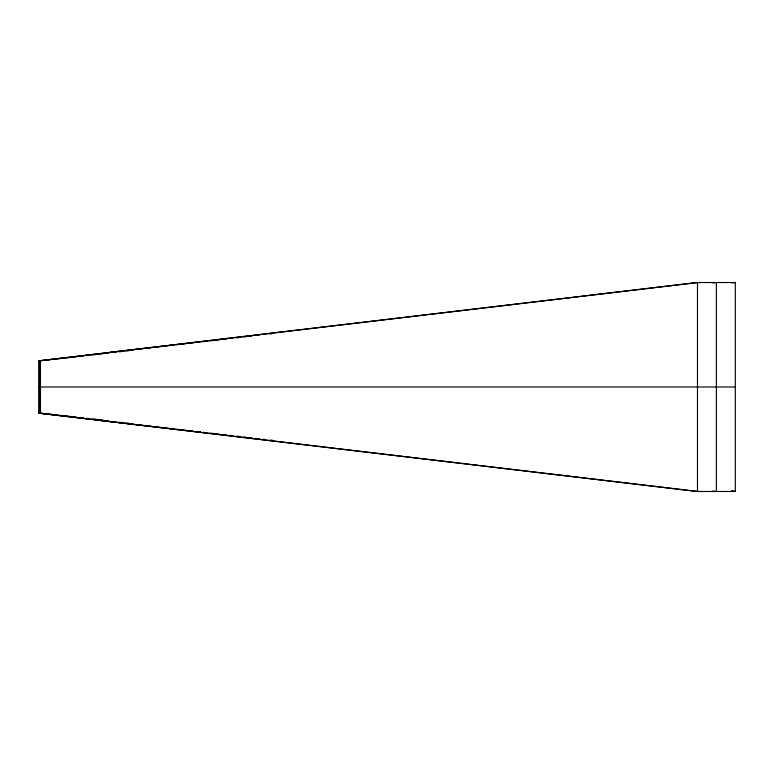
<?xml version="1.0" encoding="UTF-8"?>
<svg xmlns="http://www.w3.org/2000/svg" width="774" height="774" viewBox="0 0 774 774"><rect width="100%" height="100%" fill="white"/><g stroke="black" fill="none" stroke-linecap="round" stroke-linejoin="round"><path stroke-width="1.16" d="M76.471 356.824L38.7 360.877L697.48 282.52L735.3 282.52L735.3 491.48L697.48 491.48L38.7 413.123L38.7 360.877L697.48 282.52L697.48 491.48L38.7 413.123L75.929 417.312M105.38 352.954L173.802 345.059M176.201 344.788L187.008 343.54M189.407 343.269L194.206 342.708M196.606 342.437L200.205 342.021M202.614 341.74L207.413 341.189M209.812 340.908L213.411 340.502M215.811 340.221L219.419 339.805M223.018 339.389L226.618 338.973M230.217 338.557L232.626 338.286M236.225 337.87L239.824 337.454M243.423 337.038L245.822 336.758M249.431 336.342L251.831 336.071M256.629 335.519L259.029 335.239M269.836 333.991L272.235 333.72M712.786 282.936L716.385 282.52L716.385 491.48L712.786 491.064M78.338 356.427L83.679 356.011M85.537 355.614L89.678 355.334M91.545 354.937L96.876 354.521M98.753 354.124L102.874 353.844M105.961 353.312L108.36 353.041M113.168 352.509L115.568 352.238M119.167 351.831L121.576 351.56M126.375 351.019L128.774 350.748M731.701 282.926L735.3 282.52M38.7 387L735.3 387M78.338 417.573L83.137 418.115M85.537 418.386L89.145 418.792M91.545 419.063L96.353 419.605M98.753 419.876L102.352 420.282M105.961 420.688L108.36 420.959M113.168 421.491L115.568 421.762M119.167 422.169L121.576 422.44M126.375 422.981L128.774 423.252M57.276 415.009L40.471 413.123L40.471 360.877M59.675 415.28L63.275 415.686M65.674 415.957L70.473 416.499M72.872 416.77L76.471 417.176M80.08 417.583L83.679 417.989M87.278 418.395L89.678 418.666M93.277 419.073L96.876 419.479M100.475 419.885L102.874 420.156M100.949 420.524L174.131 428.96M176.53 429.241L187.327 430.479M189.727 430.76L193.326 431.176M195.725 431.447L200.524 431.998M202.923 432.279L206.523 432.695M210.122 433.111L213.721 433.527M216.12 433.798L219.719 434.214M223.318 434.63L226.917 435.046M229.317 435.327L232.916 435.733M236.515 436.149L240.114 436.565M243.713 436.981L246.113 437.262M249.712 437.678L252.111 437.949M256.91 438.5L259.309 438.781M262.908 439.197L265.308 439.468M270.107 440.029L272.506 440.3M39.59 360.877L39.59 413.123M735.3 491.48L731.701 491.074L735.3 491.48"/></g></svg>
